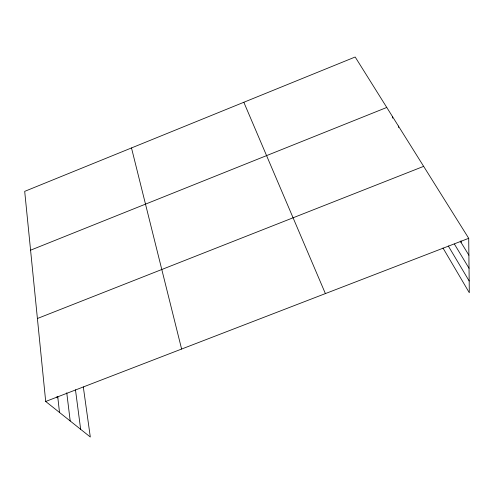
<?xml version="1.0" encoding="UTF-8"?>
<svg xmlns="http://www.w3.org/2000/svg" width="494" height="494" viewBox="0 0 494 494"><rect width="100%" height="100%" fill="white"/><g stroke="black" fill="none" stroke-linecap="round" stroke-linejoin="round"><path stroke-width="0.74" d="M30.579 250.186L386.771 107.457M37.402 318.507L423.654 166.355M45.695 401.468L468.713 238.312L355.18 57.001L24.7 191.363L45.695 401.468L90.303 436.999L83.307 386.907M56.687 396.941L57.872 397.929M460.266 241.158L468.892 255.213M454.4 244.061L469.034 268.261M448.299 245.987L469.177 280.993M442.982 248L469.3 292.72L468.713 238.312M243.832 102.27L325.392 293.59M131.497 147.947L181.613 349.048M75.471 389.791L80.658 429.317M392.52 116.633L392.711 118.134M398.417 126.05L398.602 127.551M66.758 392.798L70.204 420.987M57.705 396.441L59.508 412.471M461.032 240.979L461.069 242.461"/></g></svg>
